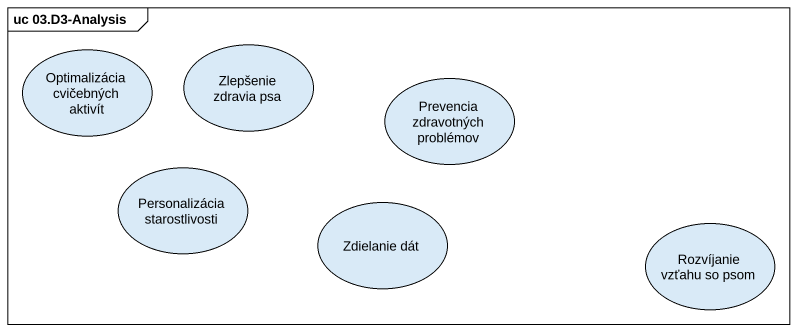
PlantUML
@startuml
mainframe uc 03.D3-Analysis
usecase "Optimalizácia cvičebných aktivít" as Optimalizácia_cvičebných
usecase "Zlepšenie zdravia psa" as Zlepšenie_zdravia_psa
usecase "Prevencia zdravotných problémov" as Prevencia_zdravotných
usecase "Personalizácia starostlivosti" as Personalizácia
usecase "Zdielanie dát" as Zdielanie_dát
usecase "Rozvíjanie vzťahu so psom" as Rozvíjanie_vzťahu_so_psom
@enduml
